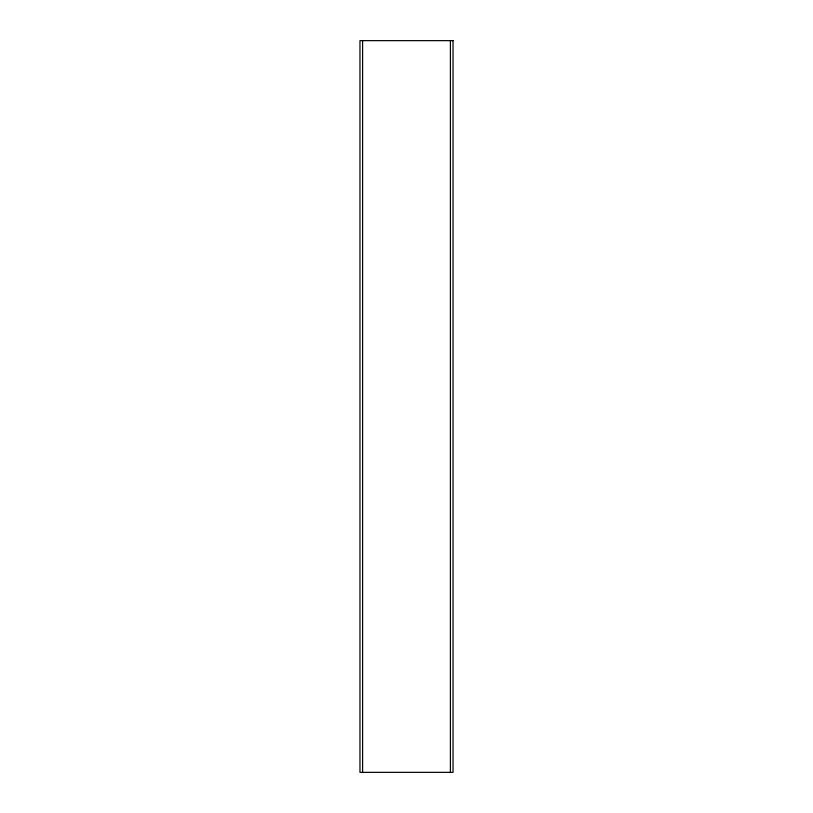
<?xml version="1.0" encoding="UTF-8"?>
<svg xmlns="http://www.w3.org/2000/svg" width="813" height="813" viewBox="0 0 813 813"><rect width="100%" height="100%" fill="white"/><g stroke="black" fill="none" stroke-linecap="round" stroke-linejoin="round"><path stroke-width="1.22" d="M450.402 40.65L450.402 772.35M362.598 40.65L362.598 772.35M453.034 40.65L359.966 40.65L359.966 772.35L453.034 772.35L453.034 40.65"/></g></svg>
